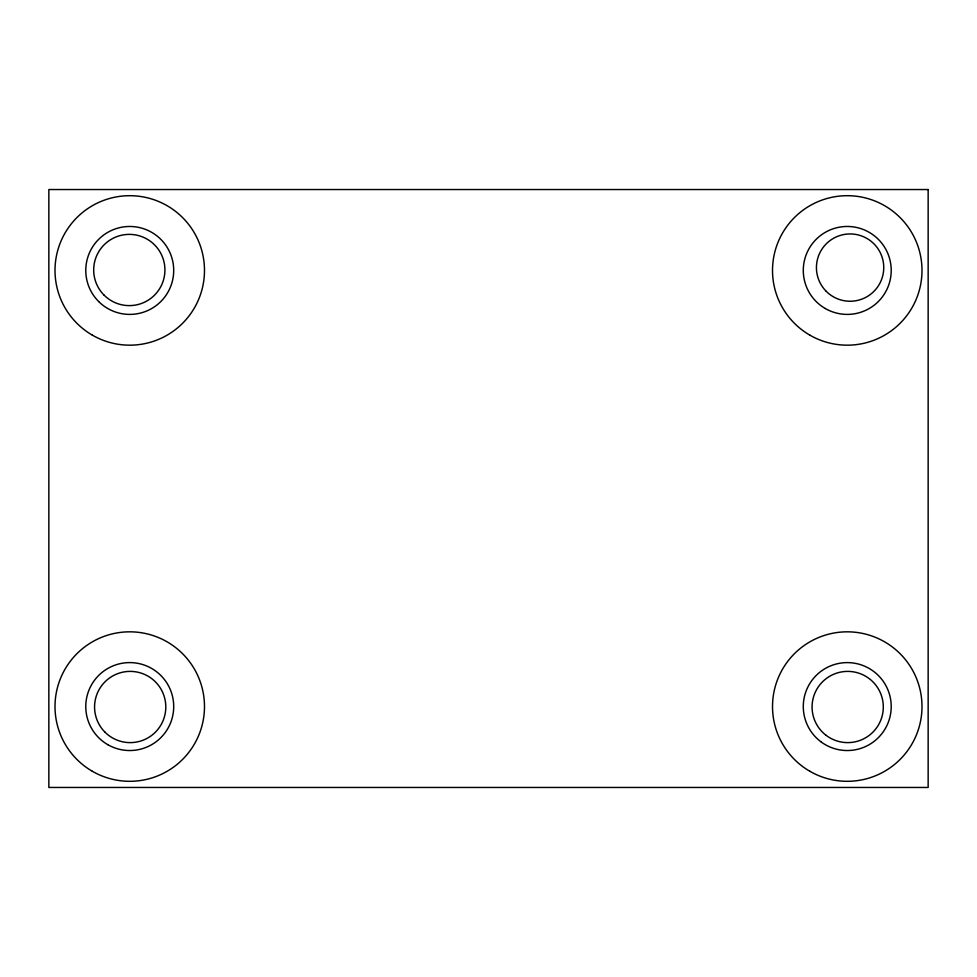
<?xml version="1.0" encoding="UTF-8"?>
<svg xmlns="http://www.w3.org/2000/svg" width="977" height="977" viewBox="0 0 977 977"><rect width="100%" height="100%" fill="white"/><g stroke="black" fill="none" stroke-linecap="round" stroke-linejoin="round"><path stroke-width="1.47" d="M928.15 189.538L48.85 189.538L48.85 787.462L928.15 787.462L928.15 189.538M92.375 335.16A74.74 74.74 0 0 0 204.486 270.434A74.74 74.74 0 0 0 92.375 205.707A74.74 74.74 0 0 0 92.375 335.16M92.375 771.293A74.74 74.74 0 0 0 204.486 706.566A74.74 74.74 0 0 0 92.375 641.84A74.74 74.74 0 0 0 92.375 771.293M809.884 771.293A74.74 74.74 0 0 0 921.995 706.566A74.74 74.74 0 0 0 809.884 641.84A74.74 74.74 0 0 0 809.884 771.293M809.884 335.16A74.74 74.74 0 0 0 921.995 270.434A74.74 74.74 0 0 0 809.884 205.707A74.74 74.74 0 0 0 809.884 335.16M98.653 301.527A43.965 43.965 0 0 0 172.208 281.816A43.965 43.965 0 0 0 118.364 227.971A43.965 43.965 0 0 0 98.653 301.527M825.272 308.512A43.965 43.965 0 0 0 891.219 270.434A43.965 43.965 0 0 0 825.272 232.355A43.965 43.965 0 0 0 825.272 308.512M820.656 741.58A43.965 43.965 0 0 0 890.865 712.099A43.965 43.965 0 0 0 830.23 666.033A43.965 43.965 0 0 0 820.656 741.58M107.763 744.645A43.965 43.965 0 0 0 173.711 706.566A43.965 43.965 0 0 0 107.763 668.488A43.965 43.965 0 0 0 107.763 744.645M826.298 291.39A33.645 33.645 0 0 0 882.597 276.308A33.645 33.645 0 0 0 841.38 235.091A33.645 33.645 0 0 0 826.298 291.39M104.124 295.176A35.612 35.612 0 0 0 163.709 279.214A35.612 35.612 0 0 0 120.086 235.591A35.612 35.612 0 0 0 104.124 295.176M105.003 732.188A35.612 35.612 0 0 0 164.588 716.226A35.612 35.612 0 0 0 120.965 672.603A35.612 35.612 0 0 0 105.003 732.188M826.151 735.363A35.612 35.612 0 0 0 883.025 711.476A35.612 35.612 0 0 0 833.906 674.167A35.612 35.612 0 0 0 826.151 735.363"/></g></svg>
